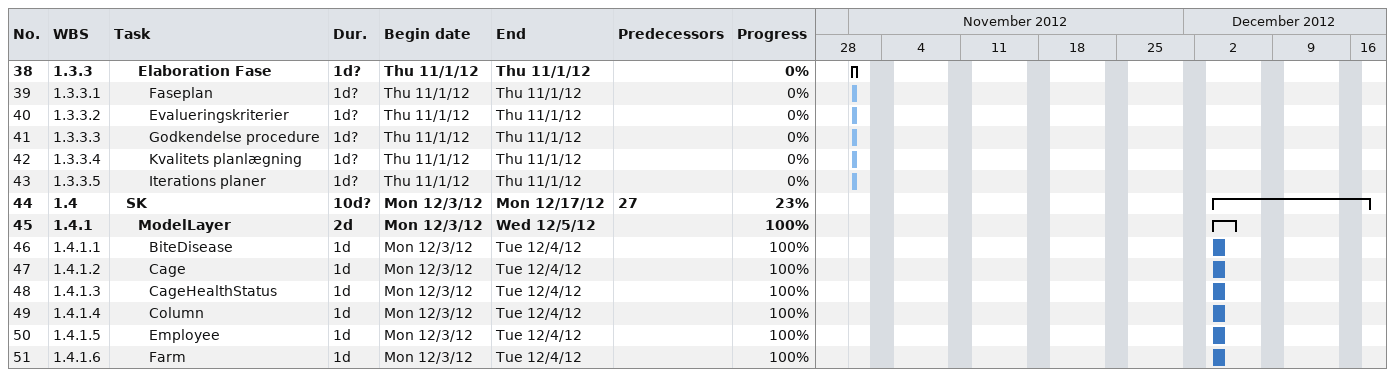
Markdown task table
| ID | WBS | Task | Duration | Start | Finish | Predecessors | % complete |
|---|---|---|---|---|---|---|---|
| 38 | 1.3.3 | **Elaboration Fase** | 1d? | 2012-11-01 | 2012-11-01 |  | 0 |
| 39 | 1.3.3.1 | Faseplan | 1d? | 2012-11-01 | 2012-11-01 |  | 0 |
| 40 | 1.3.3.2 | Evalueringskriterier | 1d? | 2012-11-01 | 2012-11-01 |  | 0 |
| 41 | 1.3.3.3 | Godkendelse procedure | 1d? | 2012-11-01 | 2012-11-01 |  | 0 |
| 42 | 1.3.3.4 | Kvalitets planlægning | 1d? | 2012-11-01 | 2012-11-01 |  | 0 |
| 43 | 1.3.3.5 | Iterations planer | 1d? | 2012-11-01 | 2012-11-01 |  | 0 |
| 44 | 1.4 | **SK** | 10d? | 2012-12-03 | 2012-12-17 | 27 | 23 |
| 45 | 1.4.1 | **ModelLayer** | 2d | 2012-12-03 | 2012-12-05 |  | 100 |
| 46 | 1.4.1.1 | BiteDisease | 1d | 2012-12-03 | 2012-12-04 |  | 100 |
| 47 | 1.4.1.2 | Cage | 1d | 2012-12-03 | 2012-12-04 |  | 100 |
| 48 | 1.4.1.3 | CageHealthStatus | 1d | 2012-12-03 | 2012-12-04 |  | 100 |
| 49 | 1.4.1.4 | Column | 1d | 2012-12-03 | 2012-12-04 |  | 100 |
| 50 | 1.4.1.5 | Employee | 1d | 2012-12-03 | 2012-12-04 |  | 100 |
| 51 | 1.4.1.6 | Farm | 1d | 2012-12-03 | 2012-12-04 |  | 100 |
